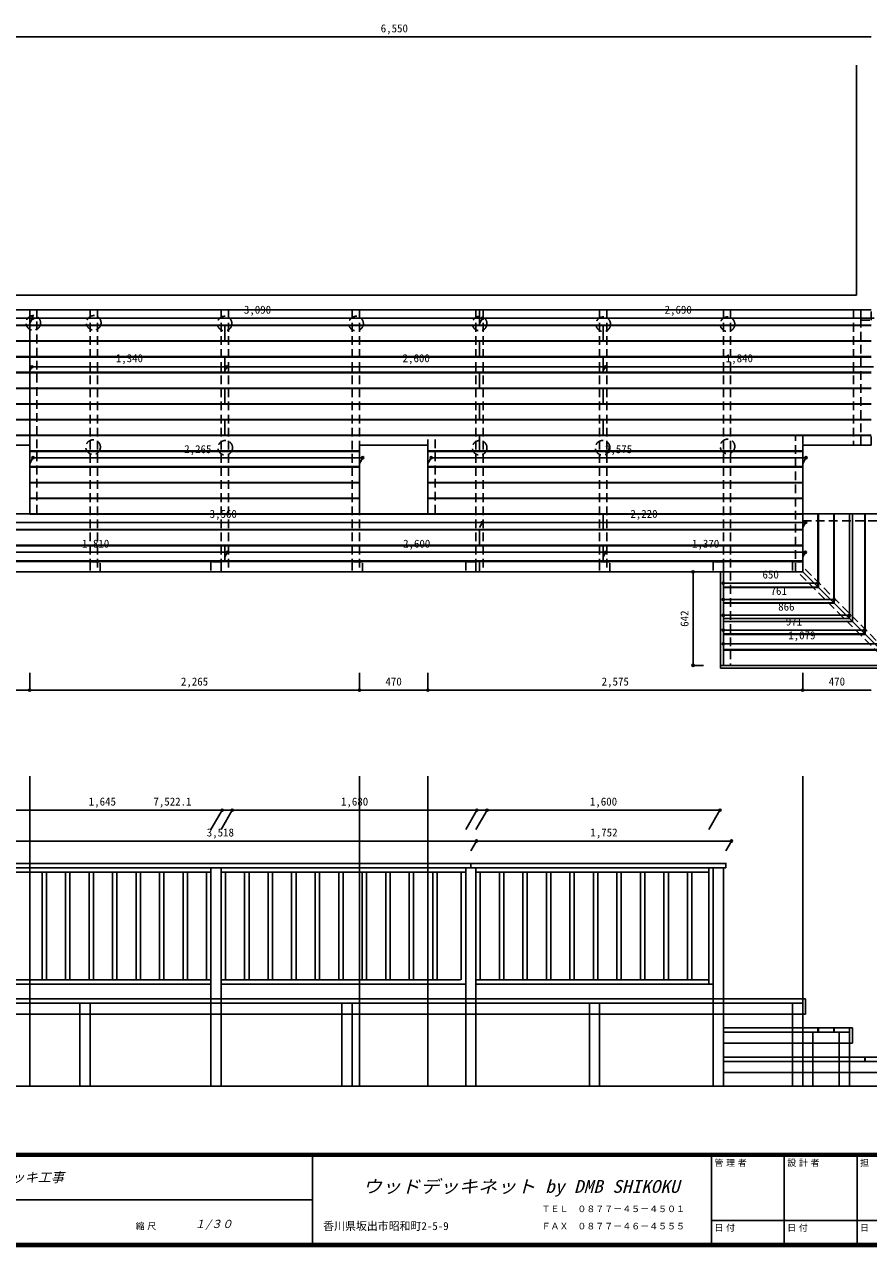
# Model space of a CAD drawing. Units: millimetres at full size, sheet at 1:30. Extents: x -5951 to 7518, y -4221 to 4175.
# Drawn here: x -1182 to 4617, y -4221 to 4175 of the extents above; entities that cross this region are included whole.
import ezdxf
from ezdxf.enums import TextEntityAlignment as Align

# ---------------------------------------------------------------- set-up
doc = ezdxf.new("R2010")
doc.units = ezdxf.units.MM
doc.header["$LTSCALE"] = 30
doc.header["$PDMODE"] = 32
doc.header["$PDSIZE"] = 15
doc.linetypes.add('DASHED2', pattern=[3, 2, -1])
for name, color, linetype in [('0-2_柱', 4, 'DASHED2'), ('0-4_建具', 4, 'DASHED2'), ('0-6_設備', 3, 'Continuous'), ('0-7_作業', 2, 'Continuous'), ('0-A_建築見掛', 7, 'Continuous'), ('0-C_寸法', 4, 'Continuous'), ('F-B_文字', 7, 'Continuous')]:
    doc.layers.add(name, color=color, linetype=linetype)
doc.styles.add('ＭＳ ゴシック', font='')
doc.styles.get('ＭＳ ゴシック').set_extended_font_data('MS Gothic')

msp = doc.modelspace()

# ---------------------------------------------------------------- linework, layer by layer
at = {"layer": '0-2_柱', "linetype": 'Continuous'}
for p, q in [((99.19, -1618.9), (99.19, -3118.9)), ((169.19, -1618.9), (169.19, -3118.9)), ((1849.19, -1618.9), (1919.19, -1618.9)), ((1849.19, -1618.9), (1849.19, -3118.9)), ((1919.19, -1618.9), (1919.19, -3118.9)), ((3549.19, -1618.9), (3549.19, -3118.9)), ((3619.19, -1618.9), (3619.19, -3118.9)), ((-800.81, -2548.9), (-800.81, -3118.9)), ((-730.81, -2548.9), (-730.81, -3118.9)), ((999.19, -2548.9), (999.19, -3118.9)), ((1069.19, -2548.9), (1069.19, -3118.9)), ((2699.19, -2548.9), (2699.19, -3118.9)), ((2769.19, -2548.9), (2769.19, -3118.9)), ((4094.19, -2548.9), (4094.19, -3118.9)), ((4164.19, -2548.9), (4164.19, -3118.9)), ((4234.19, -2748.9), (4234.19, -3118.9)), ((4415.19, -2748.9), (4415.19, -3118.9)), ((4485.19, -2748.9), (4485.19, -3118.9)), ((-730.81, -3118.9), (-800.81, -3118.9)), ((169.19, -3118.9), (99.19, -3118.9)), ((1069.19, -3118.9), (999.19, -3118.9)), ((1919.19, -3118.9), (1849.19, -3118.9)), ((2769.19, -3118.9), (2699.19, -3118.9)), ((3619.19, -3118.9), (3549.19, -3118.9)), ((4554.19, -3118.9), (4484.19, -3118.9))]:
    msp.add_line(p, q, dxfattribs=at)
at = {"layer": '0-2_柱'}
for points in [[(4564.19, 2144.27), (4634.19, 2144.27), (4634.19, 2214.27), (4564.19, 2214.27)], [(4564.19, 1284.27), (4634.19, 1284.27), (4634.19, 1354.27), (4564.19, 1354.27)], [(-730.81, 414.27), (-660.81, 414.27), (-660.81, 484.27), (-730.81, 484.27)], [(99.19, 414.27), (169.19, 414.27), (169.19, 484.27), (99.19, 484.27)], [(1069.19, 414.27), (1139.19, 414.27), (1139.19, 484.27), (1069.19, 484.27)], [(1849.19, 414.27), (1919.19, 414.27), (1919.19, 484.27), (1849.19, 484.27)], [(2769.19, 414.27), (2839.19, 414.27), (2839.19, 484.27), (2769.19, 484.27)], [(3549.19, 414.27), (3619.19, 414.27), (3619.19, 484.27), (3549.19, 484.27)], [(4094.19, 414.27), (4164.19, 414.27), (4164.19, 484.27), (4094.19, 484.27)]]:
    msp.add_lwpolyline(points, close=True, dxfattribs=at)
for centre in [(-1121.07, 2124.92), (-705.6, 2124.92), (193.07, 2120.41), (1096.26, 2120.41), (1945.25, 2120.41), (2794.25, 2115.89), (3647.76, 2115.89), (-710.12, 1271.41), (197.59, 1266.9), (1945.25, 1266.9), (2789.73, 1266.9), (3647.76, 1275.93)]:
    msp.add_circle(centre, 50, dxfattribs=at)
at = {"layer": '0-4_建具'}
for p, q in [((-1145.81, 814.27), (-1145.81, 2214.27)), ((-1095.81, 814.27), (-1095.81, 2214.27)), ((-730.81, 2214.27), (-730.81, 414.27)), ((-680.81, 2214.27), (-730.81, 2214.27)), ((-680.81, 2214.27), (-680.81, 414.27)), ((169.19, 2214.27), (169.19, 414.27)), ((219.19, 2214.27), (169.19, 2214.27)), ((219.19, 2214.27), (219.19, 414.27)), ((1069.19, 2214.27), (1069.19, 414.27)), ((1119.19, 2214.27), (1069.19, 2214.27)), ((1119.19, 2214.27), (1119.19, 414.27)), ((1919.19, 2214.27), (1919.19, 414.27)), ((1969.19, 2214.27), (1919.19, 2214.27)), ((1969.19, 2214.27), (1969.19, 414.27)), ((2769.19, 2214.27), (2769.19, 414.27)), ((2819.19, 2214.27), (2769.19, 2214.27)), ((2819.19, 2214.27), (2819.19, 414.27)), ((3619.19, 2214.27), (3619.19, 414.27)), ((3669.19, 2214.27), (3619.19, 2214.27)), ((3669.19, 2214.27), (3669.19, 414.27)), ((4564.19, 1284.27), (4564.19, 2214.27)), ((1589.19, 814.27), (1589.19, 1350.27)), ((1589.19, 1350.27), (1639.19, 1350.27)), ((1639.19, 814.27), (1639.19, 1350.27)), ((4114.19, 414.27), (4114.19, 1350.27)), ((4164.19, 1350.27), (4114.19, 1350.27)), ((4164.19, 1350.27), (4164.19, 414.27)), ((1639.19, 814.27), (1589.19, 814.27)), ((4164.19, 814.27), (4804.55, 814.27)), ((4164.19, 764.27), (4804.55, 764.27)), ((4181.87, 431.95), (4806.19, -192.37)), ((-730.81, 414.27), (-680.81, 414.27)), ((169.19, 414.27), (219.19, 414.27)), ((1069.19, 414.27), (1119.19, 414.27)), ((1919.19, 414.27), (1969.19, 414.27)), ((3619.19, 414.27), (3669.19, 414.27)), ((3619.19, 414.27), (3619.19, -227.73)), ((3669.19, 414.27), (3619.19, 414.27)), ((4114.19, 414.27), (4164.19, 414.27)), ((3669.19, -227.73), (3619.19, -227.73))]:
    msp.add_line(p, q, dxfattribs=at)
for points in [[(4564.19, 2214.27), (4514.19, 2214.27), (4514.19, 1284.27)], [(3619.19, 414.27), (3669.19, 414.27), (3669.19, -227.73)], [(4146.52, 396.6), (4770.84, -227.73), (4806.19, -227.73), (4806.19, -192.37)]]:
    msp.add_lwpolyline(points, dxfattribs=at)
at = {"layer": '0-6_設備'}
for p, q in [((-1145.81, 1284.27), (-1145.81, 2214.27)), ((1944.19, 2214.27), (1944.19, 2109.27)), ((-1881.93, 2109.27), (4634.19, 2109.27)), ((-1880.97, 2106.27), (4634.19, 2106.27)), ((194.19, 2106.27), (194.19, 2001.27)), ((2794.19, 2106.27), (2794.19, 2001.27)), ((-1847.1, 2001.27), (4634.19, 2001.27)), ((-1846.13, 1998.27), (4634.19, 1998.27)), ((1944.19, 1998.27), (1944.19, 1893.27)), ((-1812.26, 1893.27), (4634.19, 1893.27)), ((-1811.29, 1890.27), (4634.19, 1890.27)), ((194.19, 1890.27), (194.19, 1785.27)), ((2794.19, 1890.27), (2794.19, 1785.27)), ((-1777.42, 1785.27), (4634.19, 1785.27)), ((-1776.45, 1782.27), (4634.19, 1782.27)), ((1944.19, 1782.27), (1944.19, 1677.27)), ((-1742.58, 1677.27), (4634.19, 1677.27)), ((-1741.61, 1674.27), (4634.19, 1674.27)), ((194.19, 1674.27), (194.19, 1569.27)), ((2794.19, 1674.27), (2794.19, 1569.27)), ((-1707.74, 1569.27), (4634.19, 1569.27)), ((-1706.77, 1566.27), (4634.19, 1566.27)), ((1944.19, 1566.27), (1944.19, 1461.27)), ((-1672.9, 1461.27), (4634.19, 1461.27)), ((-1671.93, 1458.27), (4634.19, 1458.27)), ((194.19, 1458.27), (194.19, 1353.27)), ((2794.19, 1458.27), (2794.19, 1353.27)), ((-1638.06, 1353.27), (4634.19, 1353.27)), ((-1637.1, 1350.27), (4634.19, 1350.27)), ((1944.19, 1350.27), (1944.19, 1245.27)), ((-1145.81, 1245.27), (1119.19, 1245.27)), ((-1145.81, 1242.27), (1119.19, 1242.27)), ((1589.19, 1245.27), (4164.19, 1245.27)), ((1589.19, 1242.27), (4164.19, 1242.27)), ((-1145.81, 1137.27), (1119.19, 1137.27)), ((-1145.81, 1134.27), (1119.19, 1134.27)), ((1589.19, 1137.27), (4164.19, 1137.27)), ((1589.19, 1134.27), (4164.19, 1134.27)), ((-1145.81, 1029.27), (1119.19, 1029.27)), ((-1145.81, 1026.27), (1119.19, 1026.27)), ((1589.19, 1029.27), (4164.19, 1029.27)), ((1589.19, 1026.27), (4164.19, 1026.27)), ((-1145.81, 921.27), (1119.19, 921.27)), ((-1145.81, 918.27), (1119.19, 918.27)), ((1589.19, 921.27), (4164.19, 921.27)), ((1589.19, 918.27), (4164.19, 918.27)), ((-1145.81, 813.27), (1119.19, 813.27)), ((-1145.81, 810.27), (4164.19, 810.27)), ((1589.19, 813.27), (4164.19, 813.27)), ((2794.19, 810.27), (2794.19, 705.27)), ((-1615.81, 705.27), (4164.19, 705.27)), ((-1615.81, 702.27), (4164.19, 702.27)), ((1944.19, 702.27), (1944.19, 597.27)), ((-1615.81, 597.27), (4164.19, 597.27)), ((-1615.81, 594.27), (4164.19, 594.27)), ((194.19, 591.27), (194.19, 486.27)), ((2794.19, 594.27), (2794.19, 489.27)), ((-1615.81, 489.27), (4164.19, 489.27)), ((-1615.81, 486.27), (4164.19, 486.27)), ((1944.19, 484.27), (1944.19, 414.27)), ((-1615.81, -2518.9), (4184.19, -2518.9)), ((-1615.81, -2548.9), (4164.19, -2548.9)), ((4164.19, -2548.9), (4164.19, -2518.9)), ((4184.19, -2623.9), (4184.19, -2518.9)), ((-1615.81, -2623.9), (4184.19, -2623.9))]:
    msp.add_line(p, q, dxfattribs=at)
msp.add_lwpolyline([(-1615.81, 414.27), (4164.19, 414.27), (4164.19, 814.27)], dxfattribs=at)
at = {"layer": '0-7_作業'}
for p, q in [((4164.19, 814.27), (4804.55, 814.27)), ((4269.19, 814.27), (4269.19, 309.27)), ((4272.19, 814.27), (4272.19, 306.27)), ((4377.19, 814.27), (4377.19, 201.27)), ((4380.19, 814.27), (4380.19, 198.27)), ((4485.19, 814.27), (4485.19, 93.27)), ((4505.19, 814.27), (4505.19, 73.27)), ((4590.19, 814.27), (4590.19, -11.73)), ((4593.19, 814.27), (4593.19, -14.73)), ((3599.19, 414.27), (3599.19, -247.73)), ((3619.19, 414.27), (3619.19, -227.73)), ((4164.19, 414.27), (4826.19, -247.73)), ((3619.19, 309.27), (4269.19, 309.27)), ((3619.19, 306.27), (4272.19, 306.27)), ((3619.19, 201.27), (4377.19, 201.27)), ((3619.19, 198.27), (4380.19, 198.27)), ((3619.19, 93.27), (4485.19, 93.27)), ((3619.19, 73.27), (4505.19, 73.27)), ((3619.19, -11.73), (4590.19, -11.73)), ((3619.19, -14.73), (4593.19, -14.73)), ((3619.19, -119.73), (4698.19, -119.73)), ((3619.19, -122.73), (4701.19, -122.73)), ((3599.19, -227.73), (4806.19, -227.73)), ((3599.19, -247.73), (4826.19, -247.73)), ((1884.19, -1588.9), (1884.19, -1618.9)), ((-1633.81, -1618.9), (3636.19, -1618.9)), ((-1545.81, -1648.9), (99.19, -1648.9)), ((-1061.31, -1648.9), (-1061.31, -2388.9)), ((-1031.31, -1648.9), (-1031.31, -2388.9)), ((-899.81, -1648.9), (-899.81, -2388.9)), ((-869.81, -1648.9), (-869.81, -2388.9)), ((-738.31, -1648.9), (-738.31, -2388.9)), ((-708.31, -1648.9), (-708.31, -2388.9)), ((-576.81, -1648.9), (-576.81, -2388.9)), ((-546.81, -1648.9), (-546.81, -2388.9)), ((-415.31, -1648.9), (-415.31, -2388.9)), ((-385.31, -1648.9), (-385.31, -2388.9)), ((-253.81, -1648.9), (-253.81, -2388.9)), ((-223.81, -1648.9), (-223.81, -2388.9)), ((-92.31, -1648.9), (-92.31, -2388.9)), ((-62.31, -1648.9), (-62.31, -2388.9)), ((69.19, -1648.9), (69.19, -2388.9)), ((169.19, -1648.9), (1849.19, -1648.9)), ((199.19, -1648.9), (199.19, -2388.9)), ((330.69, -1648.9), (330.69, -2388.9)), ((360.69, -1648.9), (360.69, -2388.9)), ((492.19, -1648.9), (492.19, -2388.9)), ((522.19, -1648.9), (522.19, -2388.9)), ((653.69, -1648.9), (653.69, -2388.9)), ((683.69, -1648.9), (683.69, -2388.9)), ((815.19, -1648.9), (815.19, -2388.9)), ((845.19, -1648.9), (845.19, -2388.9)), ((976.69, -1648.9), (976.69, -2388.9)), ((1006.69, -1648.9), (1006.69, -2388.9)), ((1138.19, -1648.9), (1138.19, -2388.9)), ((1168.19, -1648.9), (1168.19, -2388.9)), ((1299.69, -1648.9), (1299.69, -2388.9)), ((1329.69, -1648.9), (1329.69, -2388.9)), ((1461.19, -1648.9), (1461.19, -2388.9)), ((1491.19, -1648.9), (1491.19, -2388.9)), ((1622.69, -1648.9), (1622.69, -2388.9)), ((1652.69, -1648.9), (1652.69, -2388.9)), ((1819.19, -1648.9), (1819.19, -2388.9)), ((1919.19, -1648.9), (3519.19, -1648.9)), ((1949.19, -1648.9), (1949.19, -2388.9)), ((2080.69, -1648.9), (2080.69, -2388.9)), ((2110.69, -1648.9), (2110.69, -2388.9)), ((2242.19, -1648.9), (2242.19, -2388.9)), ((2272.19, -1648.9), (2272.19, -2388.9)), ((2403.69, -1648.9), (2403.69, -2388.9)), ((2433.69, -1648.9), (2433.69, -2388.9)), ((2565.19, -1648.9), (2565.19, -2388.9)), ((2595.19, -1648.9), (2595.19, -2388.9)), ((2726.69, -1648.9), (2726.69, -2388.9)), ((2756.69, -1648.9), (2756.69, -2388.9)), ((2888.19, -1648.9), (2888.19, -2388.9)), ((2918.19, -1648.9), (2918.19, -2388.9)), ((3049.69, -1648.9), (3049.69, -2388.9)), ((3079.69, -1648.9), (3079.69, -2388.9)), ((3211.19, -1648.9), (3211.19, -2388.9)), ((3241.19, -1648.9), (3241.19, -2388.9)), ((3372.69, -1648.9), (3372.69, -2388.9)), ((3402.69, -1648.9), (3402.69, -2388.9)), ((3519.19, -1618.9), (3519.19, -2418.9)), ((-1545.81, -2388.9), (99.19, -2388.9)), ((-1545.81, -2418.9), (99.19, -2418.9)), ((169.19, -2388.9), (1814.19, -2388.9)), ((169.19, -2418.9), (1849.19, -2418.9)), ((1919.19, -2388.9), (3519.19, -2388.9)), ((1919.19, -2418.9), (3549.19, -2418.9)), ((3619.19, -2718.9), (4505.19, -2718.9)), ((3619.19, -2748.9), (4485.19, -2748.9)), ((4164.19, -2718.9), (4164.19, -2748.9)), ((4269.19, -2718.9), (4269.19, -2748.9)), ((4272.19, -2718.9), (4272.19, -2748.9)), ((4377.19, -2718.9), (4377.19, -2748.9)), ((4380.19, -2718.9), (4380.19, -2748.9)), ((4505.19, -2718.9), (4505.19, -2823.9)), ((4485.19, -2823.9), (3619.19, -2823.9)), ((3619.19, -2918.9), (4826.19, -2918.9)), ((4485.19, -2918.9), (4485.19, -2948.9)), ((4590.19, -2918.9), (4590.19, -2948.9)), ((4593.19, -2918.9), (4593.19, -2948.9)), ((3619.19, -2948.9), (4806.19, -2948.9)), ((4806.19, -3023.9), (3619.19, -3023.9))]:
    msp.add_line(p, q, dxfattribs=at)
for points in [[(-1633.81, -1588.9), (3636.19, -1588.9), (3636.19, -1618.9)], [(4485.19, -2718.9), (4485.19, -2748.9), (4485.19, -2823.9), (4505.19, -2823.9)]]:
    msp.add_lwpolyline(points, dxfattribs=at)
at = {"layer": '0-A_建築見掛'}
for p, q in [((4534.19, 3895.66), (4534.19, 2314.27)), ((-1815.81, 2314.27), (4534.19, 2314.27)), ((-1915.81, 2214.27), (4634.19, 2214.27)), ((1119.19, 1284.27), (1589.19, 1284.27)), ((1589.19, 1284.27), (1589.19, 814.27)), ((4164.19, 1284.27), (4634.19, 1284.27)), ((-1145.81, -988.05), (-1145.81, -3118.9)), ((1119.19, -988.05), (1119.19, -3118.9)), ((1589.19, -988.05), (1589.19, -3118.9)), ((4164.19, -988.05), (4164.19, -3118.9)), ((-4107.48, -3118.9), (5248.88, -3118.9))]:
    msp.add_line(p, q, dxfattribs=at)
for points in [[(-1615.81, 1284.27), (-1615.81, 814.27), (-1145.81, 814.27)], [(-1615.81, 1284.27), (-1145.81, 1284.27), (-1145.81, 814.27)], [(1119.19, 1284.27), (1119.19, 814.27), (1589.19, 814.27)], [(4164.19, 1284.27), (4164.19, 814.27), (4634.19, 814.27)]]:
    msp.add_lwpolyline(points, dxfattribs=at)
at = {"layer": '0-C_寸法'}
for p, q in [((-1915.81, 4089.46), (4634.19, 4089.46)), ((-3715.69, 2156.55), (-1125.69, 2156.55)), ((-1125.69, 2156.55), (-1145.81, 2121.71)), ((-1125.69, 2156.55), (-1145.81, 2121.71)), ((-1125.69, 2156.55), (1964.31, 2156.55)), ((1964.31, 2156.55), (1944.19, 2121.71)), ((1964.31, 2156.55), (1944.19, 2121.71)), ((1964.31, 2156.55), (4654.31, 2156.55)), ((-1130.6, 1823.35), (-1145.81, 1797.02)), ((-1130.6, 1823.35), (209.4, 1823.35)), ((209.4, 1823.35), (194.19, 1797.02)), ((209.4, 1823.35), (2809.4, 1823.35)), ((2809.4, 1823.35), (2794.19, 1797.02)), ((2809.4, 1823.35), (4649.4, 1823.35)), ((-1123.33, 1198.47), (-1145.81, 1159.54)), ((-1123.33, 1198.47), (1141.67, 1198.47)), ((1141.67, 1198.47), (1119.19, 1159.54)), ((1611.67, 1198.47), (1589.19, 1159.54)), ((1611.67, 1198.47), (4186.67, 1198.47)), ((4186.67, 1198.47), (4164.19, 1159.54)), ((-1596.04, 753.97), (1963.96, 753.97)), ((1963.96, 753.97), (1944.19, 719.73)), ((1963.96, 753.97), (4183.96, 753.97)), ((4183.96, 753.97), (4164.19, 719.73)), ((-1597.36, 549.21), (212.64, 549.21)), ((212.64, 549.21), (194.19, 517.26)), ((212.64, 549.21), (2812.64, 549.21)), ((2812.64, 549.21), (2794.19, 517.26)), ((2812.64, 549.21), (4182.64, 549.21)), ((4182.64, 549.21), (4164.19, 517.26)), ((3411.01, 414.27), (3481.67, 414.27)), ((3411.01, 414.27), (3411.01, -227.73)), ((3619.19, 337.19), (3619.19, 318.08)), ((3619.19, 337.19), (4269.19, 337.19)), ((4269.19, 337.19), (4269.19, 318.08)), ((3619.19, 224.64), (3619.19, 209.78)), ((3619.19, 224.64), (4380.19, 224.64)), ((4380.19, 224.64), (4380.19, 209.78)), ((3619.19, 116.34), (3619.19, 107.84)), ((3619.19, 116.34), (4485.19, 116.34)), ((4485.19, 116.34), (4485.19, 107.84)), ((3619.19, 14.4), (3619.19, -0.46)), ((3619.19, 14.4), (4590.19, 14.4)), ((4590.19, 14.4), (4590.19, -0.46)), ((3619.19, -80.12), (3619.19, -97.63)), ((3619.19, -80.12), (4698.19, -80.12)), ((3411.01, -227.73), (3481.67, -227.73)), ((-1145.81, -397.95), (-1145.81, -279.34)), ((1119.19, -397.95), (1119.19, -279.34)), ((1589.19, -397.95), (1589.19, -279.34)), ((1589.19, -397.95), (1589.19, -279.34)), ((4164.19, -397.95), (4164.19, -279.34)), ((-1145.81, -397.95), (-1615.81, -397.95)), ((1119.19, -397.95), (-1145.81, -397.95)), ((1589.19, -397.95), (1119.19, -397.95)), ((1589.19, -397.95), (4164.19, -397.95)), ((4164.19, -397.95), (4634.19, -397.95)), ((3596.04, -1222.5), (-3926.03, -1222.5)), ((-1468.96, -1222.5), (176.04, -1222.5)), ((176.04, -1222.5), (99.19, -1355.6)), ((246.04, -1222.5), (169.19, -1355.6)), ((246.04, -1222.5), (1926.04, -1222.5)), ((1926.04, -1222.5), (1849.19, -1355.6)), ((1996.04, -1222.5), (1919.19, -1355.6)), ((1996.04, -1222.5), (3596.04, -1222.5)), ((3596.04, -1222.5), (3519.19, -1355.6)), ((-1594.79, -1434.93), (1923.21, -1434.93)), ((1923.21, -1434.93), (1884.19, -1502.51)), ((1923.21, -1434.93), (3675.21, -1434.93)), ((3675.21, -1434.93), (3636.19, -1502.51)), ((3619.19, -2718.9), (3619.19, -2823.9)), ((3619.19, -2918.9), (3619.19, -3023.9))]:
    msp.add_line(p, q, dxfattribs=at)
at = {"layer": '0-C_寸法', "color": 7}
for p in [(-1125.69, 2156.55), (-1125.69, 2156.55), (1964.31, 2156.55), (1964.31, 2156.55), (-1130.6, 1823.35), (209.4, 1823.35), (2809.4, 1823.35), (-1123.33, 1198.47), (1141.67, 1198.47), (1611.67, 1198.47), (4186.67, 1198.47), (1963.96, 753.97), (4183.96, 753.97), (212.64, 549.21), (2812.64, 549.21), (4182.64, 549.21), (3411.01, 414.27), (3619.19, 337.19), (4269.19, 337.19), (3619.19, 224.64), (4380.19, 224.64), (3619.19, 116.34), (4485.19, 116.34), (3619.19, 14.4), (4590.19, 14.4), (3619.19, -80.12), (3411.01, -227.73), (-1145.81, -397.95), (1119.19, -397.95), (1589.19, -397.95), (4164.19, -397.95), (176.04, -1222.5), (246.04, -1222.5), (1926.04, -1222.5), (1996.04, -1222.5), (3596.04, -1222.5), (1923.21, -1434.93), (3675.21, -1434.93)]:
    msp.add_point(p, dxfattribs=at)
at = {"layer": 'F-B_文字', "color": 3}
for p, q in [((-5622.06, -3580.73), (5657.94, -3580.73)), ((-5612.06, -3590.73), (5647.94, -3590.73)), ((-5602.06, -3600.73), (5637.94, -3600.73)), ((797.94, -4200.73), (797.94, -3600.73)), ((3537.94, -4200.73), (3537.94, -3600.73)), ((4037.94, -3600.73), (4037.94, -4200.73)), ((4537.94, -4200.73), (4537.94, -3600.73)), ((-5602.06, -3900.73), (797.94, -3900.73)), ((3537.94, -4040.73), (5037.94, -4040.73)), ((-5622.06, -4220.73), (5657.94, -4220.73)), ((-5612.06, -4210.73), (5647.94, -4210.73))]:
    msp.add_line(p, q, dxfattribs=at)
msp.add_lwpolyline([(-5602.06, -3600.73), (-5602.06, -4200.73), (5637.94, -4200.73)], dxfattribs=at)

# ---------------------------------------------------------------- texts
at = {"layer": '0-C_寸法', "color": 7, "style": 'ＭＳ ゴシック'}
for s, p in [('6,550', (1265.44, 4104.46)), ('3,090', (325.56, 2171.55)), ('2,690', (3215.56, 2171.55)), ('1,340', (-554.35, 1838.35)), ('2,600', (1415.65, 1838.35)), ('1,840', (3635.65, 1838.35)), ('2,265', (-84.58, 1213.47)), ('2,575', (2805.42, 1213.47)), ('3,560', (90.21, 768.97)), ('2,220', (2980.21, 768.97)), ('1,810', (-786.11, 564.21)), ('2,600', (1418.89, 564.21)), ('1,370', (3403.89, 564.21)), ('650', (3887.94, 352.19)), ('761', (3943.44, 239.64)), ('866', (3995.94, 131.34)), ('971', (4048.44, 29.4)), ('1,079', (4064.94, -65.12)), ('2,265', (-107.06, -382.95)), ('470', (1297.94, -382.95)), ('2,575', (2782.94, -382.95)), ('470', (4342.94, -382.95)), ('1,645', (-740.21, -1207.5)), ('7,522.1', (-296.24, -1207.5)), ('1,680', (992.29, -1207.5)), ('1,600', (2702.29, -1207.5)), ('3,518', (70.46, -1419.93)), ('1,752', (2705.46, -1419.93))]:
    msp.add_text(s, height=54.99, dxfattribs=at).set_placement(p, align=Align.BOTTOM_LEFT)
msp.add_text('642', height=54.99, rotation=90, dxfattribs=at).set_placement((3396.01, 37.02), align=Align.BOTTOM_LEFT)
at = {"layer": 'F-B_文字', "color": 4, "style": 'ＭＳ ゴシック'}
for s, p in [('管', (3557.94, -3680.73)), ('理', (3637.94, -3680.73)), ('者', (3717.94, -3680.73)), ('設', (4057.94, -3680.73)), ('計', (4137.94, -3680.73)), ('者', (4217.94, -3680.73)), ('担', (4557.94, -3680.73)), ('ＴＥＬ\u3000０８７７－４５－４５０１', (2370.16, -3997.44)), ('縮', (-418.31, -4115.73)), ('尺', (-338.31, -4115.73)), ('ＦＡＸ\u3000０８７７－４６－４５５５', (2370.16, -4116.02)), ('日', (3557.94, -4126.73)), ('付', (3637.94, -4126.73)), ('日', (4057.94, -4126.73)), ('付', (4137.94, -4126.73)), ('日', (4557.94, -4126.73))]:
    msp.add_text(s, height=43.99, dxfattribs=at).set_placement(p, align=Align.BOTTOM_LEFT)
at = {"layer": 'F-B_文字', "color": 3, "style": 'ＭＳ ゴシック', "oblique": 15}
msp.add_text('ウッドデッキ工事', height=65.98, dxfattribs=at).set_placement((-1630.44, -3797.74), align=Align.BOTTOM_LEFT)
at = {"layer": 'F-B_文字', "color": 2, "style": 'ＭＳ ゴシック', "oblique": 15, "width": 1.1}
msp.add_text('ウッドデッキネット by DMB SHIKOKU', height=87.98, dxfattribs=at).set_placement((1141.7, -3878.1), align=Align.BOTTOM_LEFT)
at = {"layer": 'F-B_文字', "style": 'ＭＳ ゴシック', "oblique": 15}
msp.add_text('１/３０', height=54.99, dxfattribs=at).set_placement((-13.8, -4110.04), align=Align.BOTTOM_LEFT)
at = {"layer": 'F-B_文字', "style": 'ＭＳ ゴシック'}
msp.add_text('香川県坂出市昭和町2-5-9', height=54.99, dxfattribs=at).set_placement((870.15, -4123.84), align=Align.BOTTOM_LEFT)

doc.saveas('drawing.dxf')
